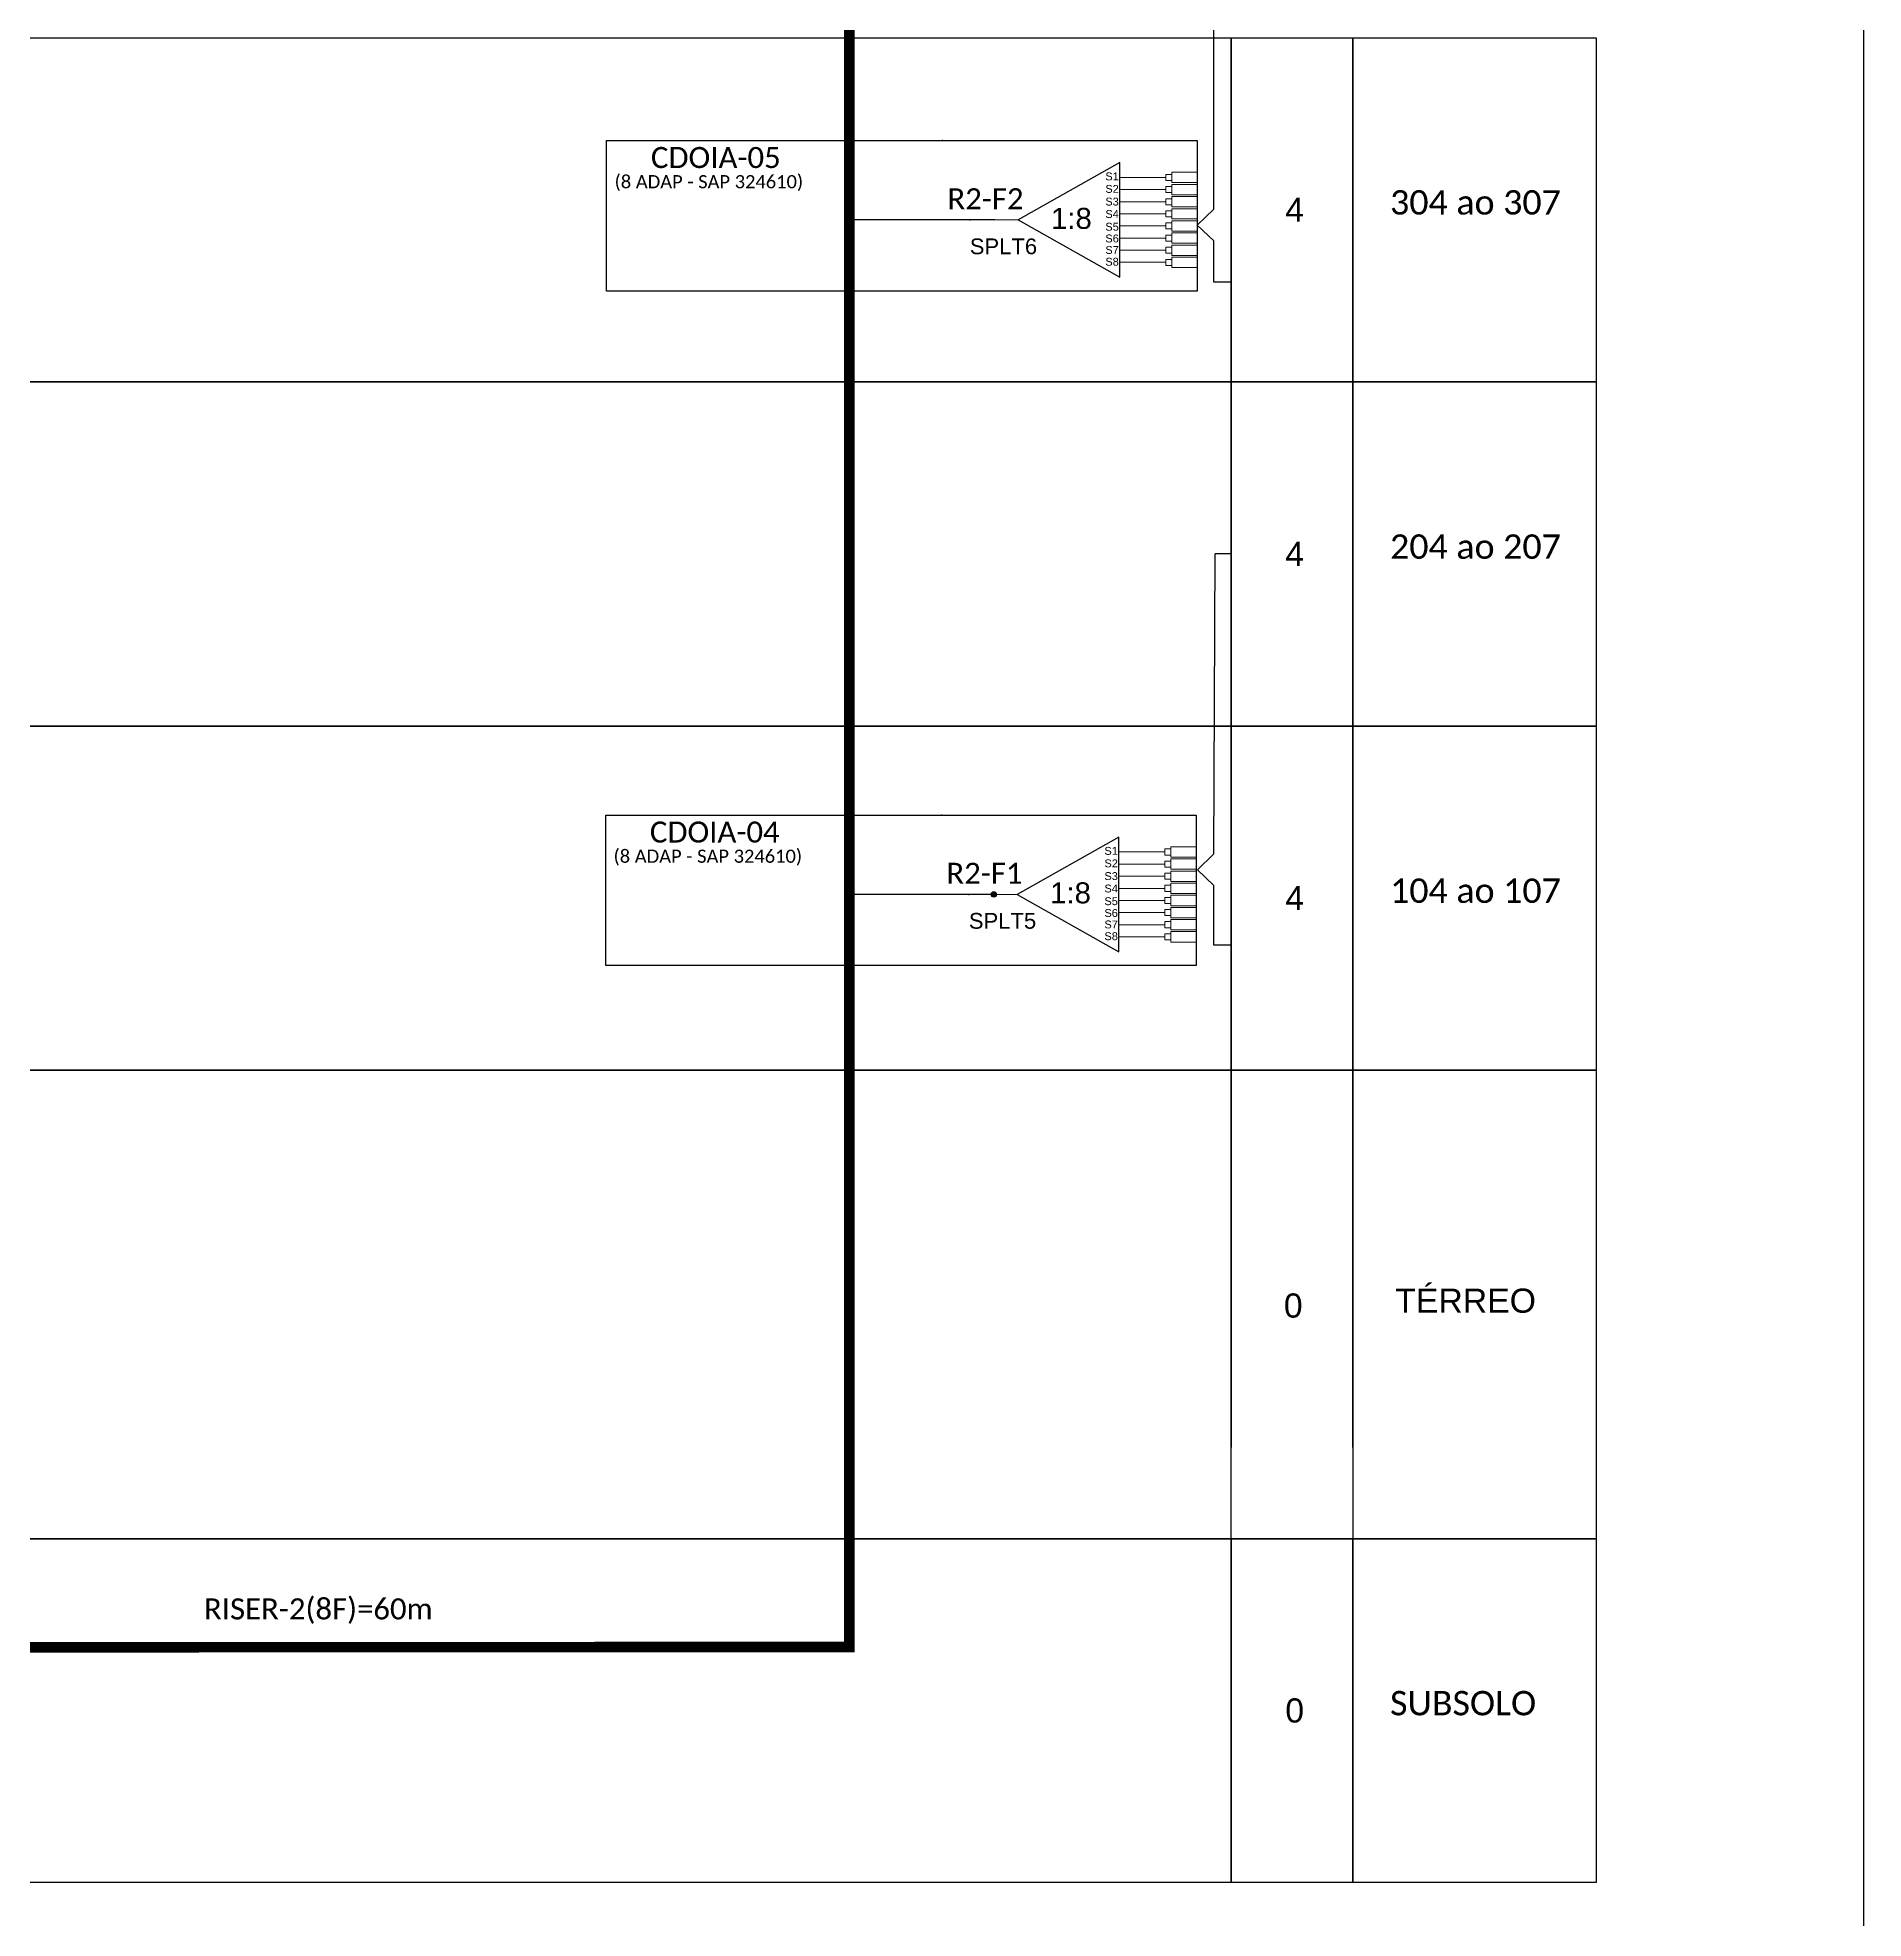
# Model space of a CAD drawing. Header units: inches. Extents: x 1064 to 5530, y 550 to 970.
# Drawn here: x 3455.3 to 3594.3, y 680.3 to 823.4 of the extents above; entities that cross this region are included whole.
import ezdxf
from ezdxf.enums import TextEntityAlignment as Align

# ---------------------------------------------------------------- set-up
doc = ezdxf.new("R2010")
doc.units = ezdxf.units.IN
doc.header["$MEASUREMENT"] = 0
doc.styles.add('ARIAL', font='arial.ttf')
doc.styles.add('WMF-Calibri0', font='calibri.ttf')

# ---------------------------------------------------------------- blocks, each defined once
blk = doc.blocks.new('SPLITTER_')
blk.add_point((0, 0))
at = {"style": 'ARIAL', "flags": 4}
blk.add_attdef('SPLT', (0, -3.26), '', height=1.5, dxfattribs=at)
blk = doc.blocks.new('SPLT_1-8_SC-APC')
at = {"color": 1}
blk.add_lwpolyline([(-7.37, -2.1), (-17.04, -7.55), (-7.37, -13), (-7.37, -2.1)], dxfattribs=at)
at = {"color": 3, "lineweight": 0}
for points in [[(-2.99, -3.51), (-7.37, -3.51)], [(-2.41, -3.02), (-2.41, -4)], [(-2.41, -3.02), (0, -3.02)], [(-7.37, -4.66), (-2.99, -4.66)], [(-2.41, -4), (0, -4)], [(-2.41, -4.17), (-2.41, -5.16)], [(-2.41, -4.17), (0, -4.17)], [(-2.41, -5.16), (0, -5.16)], [(-2.41, -5.32), (-2.41, -6.31)], [(-2.41, -5.32), (0, -5.32)], [(-7.37, -5.82), (-2.99, -5.82)], [(-7.37, -6.97), (-2.99, -6.97)], [(-2.41, -6.31), (0, -6.31)], [(-2.41, -6.48), (-2.41, -7.46)], [(-2.41, -6.48), (0, -6.48)], [(-7.37, -8.12), (-2.99, -8.12)], [(-2.41, -7.46), (0, -7.46)], [(-2.41, -7.63), (-2.41, -8.62)], [(-2.41, -7.63), (0, -7.63)], [(-2.41, -8.62), (0, -8.62)], [(-2.41, -8.78), (-2.41, -9.77)], [(-2.41, -8.78), (0, -8.78)], [(-7.37, -9.28), (-2.99, -9.28)], [(-7.37, -10.43), (-2.99, -10.43)], [(-2.41, -9.77), (0, -9.77)], [(-2.41, -9.94), (-2.41, -10.92)], [(-2.41, -9.94), (0, -9.94)], [(-7.37, -11.58), (-2.99, -11.58)], [(-2.41, -10.92), (0, -10.92)], [(-2.41, -11.09), (-2.41, -12.08)], [(-2.41, -11.09), (0, -11.09)], [(-2.41, -12.08), (0, -12.08)]]:
    blk.add_lwpolyline(points, dxfattribs=at)
for points in [[(-2.99, -3.22), (-2.41, -3.22), (-2.41, -3.8), (-2.99, -3.8)], [(-2.99, -4.38), (-2.41, -4.38), (-2.41, -4.95), (-2.99, -4.95)], [(-2.99, -5.53), (-2.41, -5.53), (-2.41, -6.1), (-2.99, -6.1)], [(-2.99, -6.68), (-2.41, -6.68), (-2.41, -7.26), (-2.99, -7.26)], [(-2.99, -7.84), (-2.41, -7.84), (-2.41, -8.41), (-2.99, -8.41)], [(-2.99, -8.99), (-2.41, -8.99), (-2.41, -9.56), (-2.99, -9.56)], [(-2.99, -10.14), (-2.41, -10.14), (-2.41, -10.72), (-2.99, -10.72)], [(-2.99, -11.3), (-2.41, -11.3), (-2.41, -11.87), (-2.99, -11.87)]]:
    blk.add_lwpolyline(points, close=True, dxfattribs=at)
at = {"color": 1, "lineweight": 0}
blk.add_lwpolyline([(-17.04, -7.55), (-19.26, -7.55)], dxfattribs=at)
at = {"color": 1, "style": 'ARIAL'}
for s, height, p in [('S1', 0.75, (-8.74, -3.78)), ('S2', 0.75, (-8.74, -4.97)), ('1:8', 2, (-13.91, -8.4)), ('S3', 0.75, (-8.74, -6.18)), ('S4', 0.75, (-8.74, -7.36)), ('S5', 0.75, (-8.74, -8.57)), ('S6', 0.75, (-8.74, -9.69)), ('S7', 0.75, (-8.74, -10.78)), ('S8', 0.75, (-8.74, -11.9))]:
    blk.add_text(s, height=height, dxfattribs=at).set_placement(p)
blk = doc.blocks.new('A$C415C251F')
at = {"color": 3}
blk.add_point((0, 0), dxfattribs=at)
blk = doc.blocks.new('LEG_CDOIA8_C-SPLT_DIR')
at = {"color": 3}
blk.add_blockref('A$C415C251F', (0, 0), dxfattribs=at)
at = {"color": 1, "style": 'WMF-Calibri0', "flags": 4}
blk.add_attdef('CDO', (-26.84, -2.61), '', height=2, dxfattribs=at)
blk.add_attdef('MODELO', text='', height=1.5, dxfattribs=at).set_placement((-22.23, -4.54), align=Align.CENTER)
at = {"style": 'ARIAL', "flags": 4}
blk.add_attdef('SPLITAGEM', text='', height=1.5, dxfattribs=at).set_placement((-18.36, -12.59), align=Align.CENTER)

msp = doc.modelspace()

# ---------------------------------------------------------------- hatches: boundary and pattern name
h = msp.add_hatch(color=3)
h.dxf.hatch_style = 1
edge = h.paths.add_edge_path()
edge.add_arc((3528.12, 758.2), 0.205, 0, 360)

# ---------------------------------------------------------------- linework, layer by layer
for p, q in [((3368.68, 744.83), (3546.19, 744.83)), ((3546.19, 718.63), (3546.19, 744.83)), ((3546.19, 744.83), (3555.45, 744.83)), ((3546.19, 744.83), (3546.19, 718.63)), ((3555.45, 744.83), (3555.45, 718.63)), ((3555.45, 718.63), (3555.45, 744.83)), ((3555.45, 744.83), (3573.97, 744.83)), ((3573.97, 744.83), (3573.97, 718.63)), ((3546.19, 709.14), (3546.19, 742.3)), ((3546.19, 742.3), (3546.19, 716.11)), ((3555.45, 742.3), (3555.45, 709.13)), ((3555.45, 716.11), (3555.45, 742.3)), ((3573.97, 742.3), (3573.97, 709.13)), ((3546.19, 740.39), (3546.19, 740.39)), ((3555.45, 725.04), (3555.45, 725.04))]:
    msp.add_line(p, q)
for points in [[(3000.31, 970.36), (3594.31, 970.36), (3594.31, 550.36), (3000.31, 550.36)], [(3368.68, 823.41), (3546.19, 823.41), (3546.19, 797.22), (3368.68, 797.22)], [(3546.19, 823.41), (3555.45, 823.41), (3555.45, 797.22), (3546.19, 797.22)], [(3555.45, 823.41), (3573.97, 823.41), (3573.97, 797.22), (3555.45, 797.22)], [(3368.68, 797.22), (3546.19, 797.22), (3546.19, 771.02), (3368.68, 771.02)], [(3546.19, 797.22), (3555.45, 797.22), (3555.45, 771.02), (3546.19, 771.02)], [(3555.45, 797.22), (3573.97, 797.22), (3573.97, 771.02), (3555.45, 771.02)], [(3368.68, 771.02), (3546.19, 771.02), (3546.19, 744.83), (3368.68, 744.83)], [(3546.19, 771.02), (3555.45, 771.02), (3555.45, 744.83), (3546.19, 744.83)], [(3555.45, 771.02), (3573.97, 771.02), (3573.97, 744.83), (3555.45, 744.83)], [(3368.68, 709.19), (3546.19, 709.19), (3546.19, 682.99), (3368.68, 682.99)], [(3546.19, 709.19), (3555.45, 709.19), (3555.45, 682.99), (3546.19, 682.99)], [(3555.45, 709.19), (3573.97, 709.19), (3573.97, 682.99), (3555.45, 682.99)]]:
    msp.add_lwpolyline(points, close=True)
at = {"color": 6, "const_width": 0.8}
for points in [[(3517.12, 737.64), (3517.13, 888.23)], [(3441.11, 700.89), (3517.12, 700.92), (3517.12, 737.64)]]:
    msp.add_lwpolyline(points, dxfattribs=at)
at = {"color": 3}
for points in [[(3546.19, 804.8), (3544.87, 804.8), (3544.86, 807.95), (3543.6, 809.15), (3544.86, 810.36), (3544.86, 831.17)], [(3546.19, 754.35), (3544.87, 754.35), (3544.87, 758.87), (3543.62, 760.08), (3544.87, 761.29), (3544.97, 784.12)], [(3546.19, 784.12), (3544.97, 784.12)]]:
    msp.add_lwpolyline(points, dxfattribs=at)
at = {"color": 1}
for points in [[(3498.65, 815.58), (3543.6, 815.58), (3543.6, 804.12), (3498.65, 804.12)], [(3498.58, 764.24), (3543.53, 764.24), (3543.53, 752.78), (3498.58, 752.78)]]:
    msp.add_lwpolyline(points, close=True, dxfattribs=at)
at = {"color": 6}
for points in [[(3528.2, 809.54), (3517.21, 809.54)], [(3528.12, 758.2), (3517.13, 758.2)]]:
    msp.add_lwpolyline(points, dxfattribs=at)
msp.add_lwpolyline([(3322.39, 709.19), (3573.97, 709.13)])
at = {"color": 3}
msp.add_circle((3528.12, 758.2), 0.205, dxfattribs=at)

# ---------------------------------------------------------------- block references
ref = msp.add_blockref('LEG_CDOIA8_C-SPLT_DIR', (3524.22, 815.58), dxfattribs=dict(at, xscale=0.8000000000001819, yscale=0.8000000000001819, zscale=0.8))
ref.add_attrib('CDO', 'CDOIA-05', (3502.02, 813.49), dxfattribs={"color": 1, "height": 1.6, "style": 'WMF-Calibri0'})
ref.add_attrib('MODELO', '(8 ADAP - SAP 324610)', dxfattribs={"color": 1, "height": 1, "style": 'WMF-Calibri0'}).set_placement((3506.43, 811.95), align=Align.CENTER)
at = {"color": 3, "xscale": 0.8000000000001819, "yscale": 0.8000000000001819, "zscale": 0.8}
for p in [(3543.6, 815.58), (3543.53, 764.24)]:
    msp.add_blockref('SPLT_1-8_SC-APC', p, dxfattribs=at)
ref = msp.add_blockref('SPLITTER_', (3526.29, 809.54), dxfattribs=dict(xscale=0.8000000000001819, yscale=0.8000000000001819, zscale=0.8))
ref.add_attrib('SPLT', 'SPLT6', (3526.29, 806.93), dxfattribs={"height": 1.2, "style": 'ARIAL'})
at = {"color": 1}
ref = msp.add_blockref('LEG_CDOIA8_C-SPLT_DIR', (3524.14, 764.24), dxfattribs=dict(at, xscale=0.8000000000001819, yscale=0.8000000000001819, zscale=0.8))
ref.add_attrib('CDO', 'CDOIA-04', (3501.94, 762.15), dxfattribs={"color": 0, "height": 1.6, "style": 'WMF-Calibri0'})
ref.add_attrib('MODELO', '(8 ADAP - SAP 324610)', dxfattribs={"color": 0, "height": 1, "style": 'WMF-Calibri0'}).set_placement((3506.35, 760.61), align=Align.CENTER)
ref = msp.add_blockref('SPLITTER_', (3526.22, 758.2), dxfattribs=dict(xscale=0.8000000000001819, yscale=0.8000000000001819, zscale=0.8))
ref.add_attrib('SPLT', 'SPLT5', (3526.22, 755.59), dxfattribs={"height": 1.2, "style": 'ARIAL'})

# ---------------------------------------------------------------- texts
at = {"color": 6, "style": 'WMF-Calibri0'}
for s, p in [('R2-F2', (3524.59, 810.35)), ('R2-F1', (3524.51, 759.01)), ('RISER-2(8F)=60m', (3468, 703.02))]:
    msp.add_text(s, height=1.6, dxfattribs=at).set_placement(p)
at = {"style": 'WMF-Calibri0'}
for s, p in [('304 ao 307', (3558.28, 809.95)), ('204 ao 207', (3558.28, 783.75)), ('104 ao 107', (3558.28, 757.56)), ('SUBSOLO', (3558.28, 695.72))]:
    msp.add_text(s, height=1.854, dxfattribs=at).set_placement(p)
at = {"style": 'ARIAL', "flags": 12}
for tag, p in [('4', (3551.02, 810.32)), ('4', (3551.02, 784.12)), ('4', (3551.02, 757.93)), ('TÉRREO', (3564.03, 727.28)), ('0', (3550.91, 726.91)), ('0', (3551.02, 696.09))]:
    msp.add_attdef(tag, text='XX', height=1.84, dxfattribs=at).set_placement(p, align=Align.MIDDLE_CENTER)

doc.saveas('drawing.dxf')
